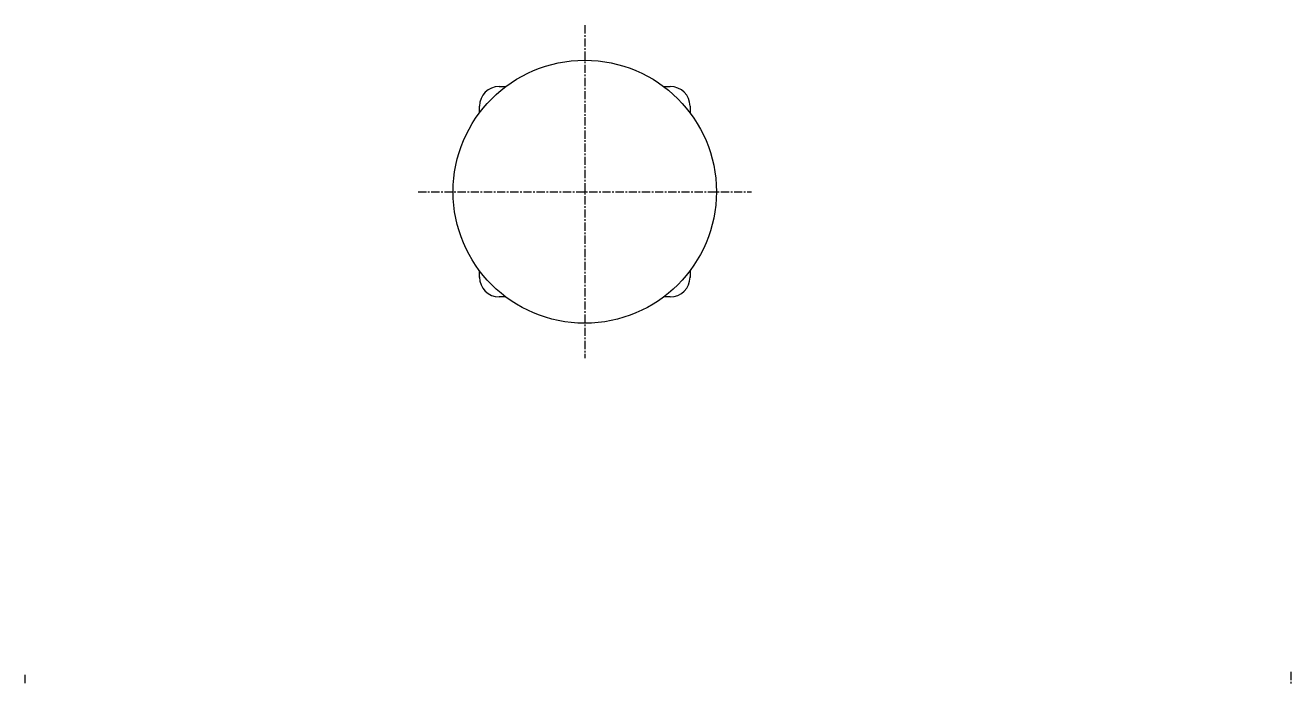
# Model space of a CAD drawing. Extents: x 8 to 293, y -214 to 82.
# Drawn here: x 80.5 to 272.7, y -16.8 to 82.3 of the extents above; entities that cross this region are included whole.
import ezdxf

# ---------------------------------------------------------------- set-up
doc = ezdxf.new("R2010")
doc.units = 0
doc.linetypes.add('CENTER', pattern=[2, 1.25, -0.25, 0.25, -0.25])
doc.layers.get('0').update_dxf_attribs({"linetype": 'CONTINUOUS'})
doc.layers.add('CENTER', color=1, linetype='CENTER')

msp = doc.modelspace()

# ---------------------------------------------------------------- linework, layer by layer
at = {"color": 7, "linetype": 'CONTINUOUS'}
for p, q in [((152.48, 72.98), (153.48, 72.98)), ((177.48, 72.98), (178.48, 72.98)), ((149.48, 68.98), (149.48, 69.98)), ((181.48, 69.98), (181.48, 68.98)), ((149.48, 43.98), (149.48, 44.98)), ((181.48, 44.98), (181.48, 43.98)), ((153.48, 40.98), (152.48, 40.98)), ((178.48, 40.98), (177.48, 40.98))]:
    msp.add_line(p, q, dxfattribs=at)
msp.add_circle((165.48, 56.98), 20, dxfattribs=at)
for centre, start, end in [((152.48, 69.98), 90, 180), ((178.48, 69.98), 0, 90), ((152.48, 43.98), 180, 270), ((178.48, 43.98), 270, 0)]:
    msp.add_arc(centre, 3, start, end, dxfattribs=at)
for p in [(165.48, 56.98), (149.48, 43.98), (181.48, 43.98)]:
    msp.add_point(p, dxfattribs=at)
at = {"layer": 'CENTER', "color": 1, "linetype": 'CENTER'}
for p, q in [((165.48, 82.3), (165.48, 31.66)), ((140.16, 56.98), (190.8, 56.98)), ((80.48, -167.75), (80.48, -16.42)), ((272.74, -16.07), (272.74, -167.77))]:
    msp.add_line(p, q, dxfattribs=at)

doc.saveas('drawing.dxf')
